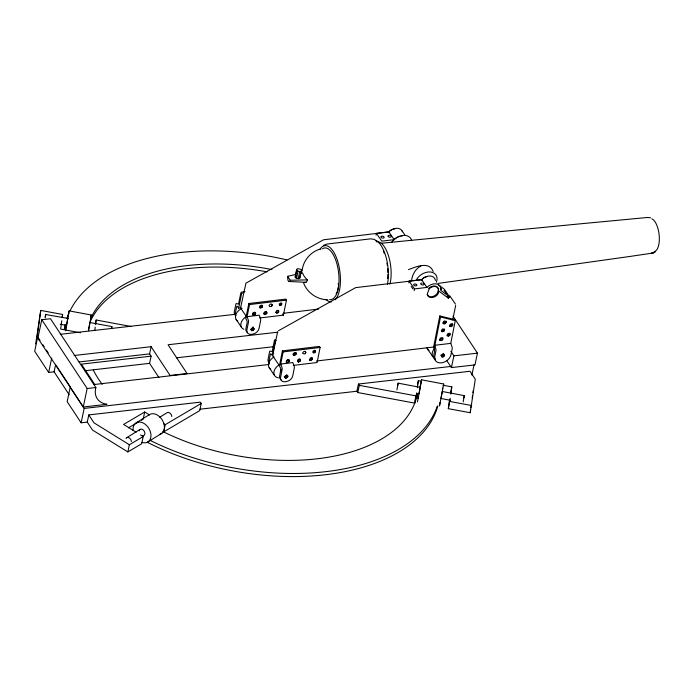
<?xml version="1.0" encoding="UTF-8"?>
<svg xmlns="http://www.w3.org/2000/svg" width="694" height="694" viewBox="0 0 694 694"><rect width="100%" height="100%" fill="white"/><g stroke="black" fill="none" stroke-linecap="round" stroke-linejoin="round"><path stroke-width="1.04" d="M88.606 330.734L91.27 314.998L69.166 310.895L65.696 330.726M295.549 274.503L287.542 276.359L287.941 280.289L288.773 281.495L305.933 282.311M439.961 402.624L439.51 406.016L443.692 384.008L421.648 379.835L417.467 401.852M45.665 314.538L67.786 318.381L66.52 325.052M88.572 329.147L89.752 323.404M89.838 322.484L111.89 326.579L111.673 328.279M411.62 280.463C412.219 274.572 415.637 268.656 421.006 265.923M302.133 271.076C302.827 260.753 310.903 251.341 320.94 248.894M418.916 393.984L420.226 387.356L398.165 383.157L397.645 385.552M442.243 391.485L464.286 395.649L463.167 401.904M35.672 343.903L40.746 310.409L62.634 314.477L62.208 317.609M37.19 336.711L40.746 310.409M61.792 320.732L60.664 329.077L80.521 332.773M94.8 330.205L95.217 327.143M95.625 324.089L96.18 320.012L131.01 326.484M415.047 401.089L415.602 397.011M449.591 399.276L448.315 408.662L470.211 412.73L475.286 379.236L470.029 371.264L358.434 384.042L356.916 391.234L357.774 392.535L414.778 403.127L416.704 392.882M417.398 387.781L418.361 380.65L421.492 381.232M448.315 408.662L450.259 398.339M450.822 394.175L451.811 386.87L443.449 385.317M470.211 412.73L470.636 409.573M470.922 407.465L471.209 405.365M472.206 398L472.484 395.892M472.918 392.735L473.195 390.635M442.225 391.832L441.011 398.252M65.505 329.52L66.277 324.948M417.918 398.46L418.152 397.081M45.179 317.921L45.735 314.287M293.328 365.382L317.123 362.52L320.108 347.451L319.387 346.419L282.397 350.878L279.422 365.938L280.584 368.193A1.796 0.746 83.1 0 1 280.758 370.18L279.621 375.94A6.281 4.494 -34.7 0 0 281.139 379.783M280.706 364.055L292.868 362.589L294.126 366.016A1.796 0.746 83.1 0 1 294.299 368.002L292.747 375.87A6.281 4.494 -34.7 0 1 286.058 381.648A9.126 6.532 -34.7 0 1 283.542 381.709A6.281 4.494 -34.7 0 1 280.584 377.328L282.137 369.46A1.796 0.746 83.1 0 0 281.964 367.473L280.706 364.055L283.117 351.901L282.397 350.878M309.524 359.605L310.487 357.931L312.291 358.009L312.517 359.136L311.207 360.429L309.524 359.605L310.348 360.394M309.888 359.848L310.747 358.347L312.291 358.009M313.324 352.873L312.855 351.277L314.599 350.27L315.432 350.808M439.788 315.944L433.75 346.427L434.47 347.46L440.499 316.976L439.788 315.944L454.553 319.587L455.264 320.619L450.762 343.374L452.011 346.853A1.796 0.746 83.1 0 1 452.176 348.822L451.039 354.591A8.979 6.42 -34.7 0 1 441.488 362.849A8.979 6.42 -34.7 0 1 434.817 356.543L435.962 350.774A1.796 0.746 83.1 0 0 435.797 348.804L434.548 345.317L450.762 343.374M434.548 345.317L433.976 348.206L434.383 349.342A1.796 0.746 83.1 0 1 434.557 351.311L433.811 355.076A8.979 6.42 -34.7 0 0 435.52 360.247M45.205 316.69L45.388 315.787M67.587 317.965L69.166 310.895M420.043 386.905L421.605 379.835M376.053 235.127L376.417 233.358L388.814 231.839A9.196 6.541 -34.6 0 1 402.459 231.735M408.783 282.9L409.139 281.122L421.544 279.595A9.196 6.541 -34.6 0 1 430.141 276.021A9.196 6.541 -34.6 0 1 435.407 280.437M414.162 290.691L414.518 288.921L409.139 281.122M463.766 398.052L464.303 395.684M240.766 307.876L238.641 308.127L241.547 293.97A0.894 0.642 -34.6 0 1 242.51 293.146M240.592 307.711L245.954 283.169L323.525 239.786L389.299 231.917M259.651 317.991L283.395 315.145L286.475 300.146L285.763 299.105L248.842 303.512L245.763 318.52L246.925 320.793A1.796 0.755 83.2 0 1 247.099 322.779L245.919 328.514A6.281 4.468 -34.6 0 0 247.411 332.348M247.073 316.664L259.209 315.206L260.467 318.641A1.796 0.755 83.2 0 1 260.632 320.628L259.027 328.47A6.281 4.468 -34.6 0 1 252.321 334.222A9.126 6.489 -34.6 0 1 249.805 334.282A6.281 4.468 -34.6 0 1 246.891 329.919L248.495 322.077A1.796 0.755 83.2 0 0 248.322 320.09L247.073 316.664L249.562 304.553L248.842 303.512M275.839 312.248L276.811 310.582L278.606 310.652L278.832 311.779L277.513 313.072L275.839 312.248L276.654 313.037M276.203 312.491L277.079 310.999L278.606 310.652M279.682 305.542L279.222 303.946L280.966 302.94L281.79 303.486M272.707 355.562L277.557 331.923M295.236 276.602L296.728 269.35L297.735 268.682L300.918 269.324L301.604 270.322L299.643 278.459L296.538 278.476L295.349 277.6L295.236 276.602L296.243 275.934M295.349 277.6L296.728 269.35M296.538 278.476L298.021 271.224L296.841 270.348M298.229 278.823L299.721 271.562L301.135 271.207L301.604 270.322M299.643 278.459L301.135 271.207M452.714 319.908L455.689 305.403M442.408 389.473L442.711 388.015M41.77 319.734L37.875 338.204L83.263 407.005L106.989 404.29A22.607 15.997 -33.4 0 1 95.867 387.538L50.48 318.737L41.77 319.734L87.166 388.527L83.263 407.005M69.227 394.765L54.097 371.828L48.667 372.452L51.703 358.078M62.2 316.533L62.634 314.477M54.097 371.828L55.615 364.645M95.312 324.115L96.18 320.012M81.129 422.811L84.165 408.428L70.198 387.261L67.162 401.644L81.129 422.811L87.262 422.108L92.519 430.072L127.852 451.924L141.68 443.77L143.198 436.578L140.526 434.93M87.262 422.108L88.789 414.917L200.375 402.138L201.234 403.44L199.716 410.631L163.723 431.868L165.241 424.685L201.234 403.44M127.852 451.924L129.37 444.741L143.198 436.578M158.926 377.527L149.574 363.352L151.092 356.161L149.592 353.879L151.11 346.696L74.154 355.502M149.175 414.743L144.708 411.984L143.19 419.176L141.359 420.26M357.774 392.535L359.292 385.344L358.434 384.042M417.493 384.762L418.361 380.65M453.017 316.117L477.455 353.159L474.982 364.888L451.412 367.586L453.893 355.857L450.909 351.346M450.51 393.03L451.811 386.87M471.877 375.064L474.045 364.792M90.524 317.722L91.27 314.998M396.925 389.915L398.165 383.157M420.017 388.085L420.226 387.356M67.596 319.145L67.812 318.416M111.699 327.342L111.916 326.614M443.214 385.673L443.692 384.008M287.542 276.359L290.231 280.255L289.65 281.478L288.773 281.495M287.255 362.606L286.249 362.025L286.579 360.36L288.444 359.631L289.129 360.056L288.895 361.973L287.255 362.606L289.303 361.21M286.249 362.025L286.657 362.242L286.943 360.776L287.724 360.238L289.181 360.507L289.129 360.056M293.336 355.007L293.033 354.044L294.421 352.526L296.208 353.038M293.172 354.86L293.874 355.293L295.791 354.547L296.13 352.838M285.477 378.1L284.514 376.712L285.52 376.59L286.926 375.064L287.889 376.452L286.483 377.978L285.477 378.1L284.627 376.842L286.032 375.315L287.741 375.627L287.889 376.452M298.507 362.008L297.5 361.427L297.83 359.761L299.687 359.041L300.372 359.457L300.138 361.366L298.507 362.008L300.545 360.602M297.5 361.427L297.899 361.635L298.194 360.177L298.975 359.639L300.433 359.908L300.372 359.457M305.256 353.315L305.707 352.474L304.909 351.303L303.972 351.416L302.662 352.838L302.801 353.61L304.397 353.897L305.282 353.628L305.707 352.474M443.223 323.491L442.911 322.502L444.351 320.932L446.19 321.461M441.662 331.411L441.349 330.422L442.789 328.852L444.628 329.381M444.932 323.803L446.259 322.103L446.112 321.253M439.866 340.268L439.554 339.253L441.028 337.64L442.928 338.178M441.488 331.264L442.217 331.706L444.195 330.943L444.55 329.173M449.851 326.223L450.016 324.367L451.941 323.621L452.722 324.254M439.701 340.121L441.514 340.459L442.486 339.791L442.85 337.969M447.214 335.783L447.387 333.918L449.304 333.172L450.085 333.814M451.508 326.527L452.783 324.87L452.644 324.046M447.049 335.636L448.758 335.948L449.669 335.315L450.016 333.606M442.156 357.011L441.141 355.545L442.139 355.432L443.535 353.905L444.55 355.371L443.154 356.889L442.156 357.011L441.306 355.762L442.703 354.244L444.412 354.556L444.55 355.371M253.614 315.223L252.477 313.844L252.954 312.985L254.819 312.257L255.67 313.827L254.472 315.119L253.293 315.059L254.472 315.119M252.607 314.642L253.015 314.859L253.319 313.402L254.099 312.864L255.557 313.133L255.496 312.673M259.729 307.659L259.92 305.802L261.838 305.056L262.61 305.698M259.565 307.511L260.267 307.936L262.185 307.199L262.532 305.49M251.766 330.682L250.924 329.433L252.33 327.915L253.336 327.794L254.178 329.043L252.772 330.561L251.766 330.682L250.794 329.286L252.72 328.54L253.076 326.831M263.703 313.254L265.065 311.788L266.713 312.092L266.886 313.237L265.689 314.529L263.833 314.052L263.703 313.254L264.839 314.634M264.128 313.567L265.325 312.274L266.774 312.543L266.713 312.092M264.518 314.469L266.886 313.237M271.632 305.967L272.083 305.134L271.302 303.972L270.365 304.076L269.046 305.499L269.836 306.67L271.658 306.288L272.083 305.134M313.168 352.743L315.024 352.24L315.354 350.6M310.036 360.221L312.517 359.136M279.526 305.412L281.374 304.909L281.712 303.278M336.148 293.501L337.562 291.289L338.603 286.214A26.025 10.904 83.2 0 0 334.803 257.778A26.025 10.904 83.2 0 0 322.432 248.816M428.883 288.201A6.506 4.624 -34.6 0 1 435.606 286.162A6.506 4.624 -34.6 0 1 438.261 290.665L448.385 298.177L449.643 296.945L444.264 289.155L438.573 284.93M136.102 422.889L149.574 414.552M126.49 437.827L139.962 429.482M159.715 417.25L166.898 412.809A3.591 2.542 58.2 0 1 169.926 413.112A3.591 2.542 58.2 0 1 171.8 416.513M161.893 433.273L147.336 442.278A190.711 107.327 10.8 0 0 437.836 406.007M653.288 252.885L655.257 251.714L651.458 253.197L653.566 252.729L651.978 253.189L630.109 256.424L437.983 283.43M144.708 411.984L123.584 424.45L136.067 432.171M128.503 427.842L138.6 421.883M276.342 312.855L278.372 312.578M278.511 330.734L355.64 287.637L422.473 279.647L421.874 279.934M323.343 245.407L326.796 244.08L370.483 238.857L374.153 239.317L376.998 241.165M408.454 269.628C415.775 266.921 429.022 260.823 433.16 271.441M300.545 273.349L302.549 272.881A26.025 14.704 11.6 0 0 307.381 279.882A6.046 2.559 83.5 0 1 304.926 282.241M399.813 236.376A9.196 6.541 -34.6 0 0 394.192 239.63L381.795 241.148L376.417 233.358M414.518 288.921L426.923 287.394A9.196 6.541 -34.6 0 1 436.613 283.967A9.196 6.541 -34.6 0 1 440.699 290.318L449.643 296.945M283.117 351.901L320.108 347.451M244.999 291.723L241.79 292.105A0.894 0.642 -34.6 0 0 240.835 292.929L238.528 304.128L236.489 303.538A1.796 0.755 83.2 0 0 235.856 304.276L234.329 311.701A6.281 4.468 -34.6 0 0 235.821 315.527M249.562 304.553L286.475 300.146M283.221 313.298L318.719 309.056M316.412 361.027L434.73 346.887M60.309 334.326L234.399 314.391M277.886 332.174L168.069 344.753L187.059 373.528L170.091 375.471L151.11 346.696M79.107 361.956L149.592 353.879M151.092 356.161L81.354 364.15L94.792 384.519M176.441 357.826L274.286 346.618M85.197 370.726L149.574 363.352M93.837 384.554L269.012 364.497M87.166 388.527L95.867 387.538M453.893 355.857L477.455 353.159M84.165 408.428L451.699 366.354M199.933 409.208L356.916 391.234M381.153 243.273L579.377 223.91L647.415 217.482L650.59 217.803M290.231 280.255L307.381 279.882M327.811 299.817C317.123 299.678 306.817 292.634 303.434 282.449M60.205 324.228L66.511 325.399M449.833 401.47L471.729 405.539M359.292 385.344L416.296 395.936M440.942 398.495L450.389 400.282M298.021 271.224L299.721 271.562M440.499 316.976L455.264 320.619M443.987 290.465L446.329 293.154L445.886 292.226M449.677 326.076L450.536 326.64M443.058 323.343L443.934 323.925M163.454 423.574L165.241 424.685M129.37 444.741L94.046 422.88L88.789 414.917M440.248 288.635L441.523 289.58L441.098 288.669M443.058 354.799L444.073 356.265M442.139 355.432L443.154 356.889M286.44 375.957L287.403 377.345M285.52 376.59L286.483 377.978M449.712 295.774L455.446 304.093M402.069 230.868L405.062 235.197M447.196 296.442L448.385 298.177M388.814 231.839L394.192 239.63M421.544 279.595L426.923 287.394M411.178 286.362L412.973 288.964M427.417 348.874L432.796 356.664M282.675 314.113L283.395 315.145M253.206 327.646L254.178 329.043M238.641 308.127L237.6 306.618A1.796 0.755 83.2 0 0 236.585 307.026L235.327 313.15A6.281 4.468 -34.6 0 0 235.795 316.004M252.72 328.54L253.692 329.936M251.801 329.164L252.772 330.561M236.133 319.526L241.512 327.316M269.142 367.673L274.52 375.471M446.641 360.36L451.412 367.586M40.061 340.433L37.736 336.902L34.7 351.285L48.667 372.452M42.976 344.849L44.138 346.61M46.463 350.14L48.216 352.786M56.197 365.521L70.163 386.688M298.715 359.154L298.975 359.639M287.463 359.752L287.724 360.238M265.065 311.788L265.325 312.274M253.848 312.378L254.099 312.864M438.235 291.081L438.2 293.744A6.376 4.528 -34.6 0 1 430.02 297.379A6.376 4.528 -34.6 0 1 428.554 290.838L429.256 288.21M255.253 314.59L255.67 313.827M311.511 357.662L311.667 358.104M277.834 310.305L277.99 310.756M299.687 359.041L299.825 359.535M266.036 311.675L266.175 312.179M288.444 359.631L288.583 360.134M254.819 312.257L254.958 312.768M305.759 352.812L305.577 351.711M272.135 305.473L271.961 304.371M338.204 283.508L338.603 286.214L337.562 291.289A26.025 10.904 83.2 0 1 329.659 299.626M276.099 340.581A0.894 0.642 -34.7 0 0 275.145 341.405L272.334 355.623L271.293 354.122A1.796 0.746 83.1 0 0 270.296 354.547L269.081 360.689A6.281 4.494 -34.7 0 0 269.567 363.561M275.388 339.548A0.894 0.642 -34.7 0 0 274.434 340.372L272.204 351.624L270.183 351.06A1.796 0.746 83.1 0 0 269.558 351.797L268.084 359.258A6.281 4.494 -34.7 0 0 268.578 362.121M416.253 284.306A1.631 0.92 11.3 0 1 416.044 285.841A1.631 0.92 11.3 0 1 413.676 284.783A1.631 0.92 11.3 0 1 415.793 284.098M423.774 283.655A1.683 0.954 11.3 0 1 423.184 284.956A1.683 0.954 11.3 0 1 420.868 284.193A1.683 0.954 11.3 0 1 421.839 283.013M422.924 283.161A1.683 0.954 11.3 0 1 423.401 283.378M240.922 307.26A1.796 1.015 11.6 0 0 240.731 308.257L246.465 316.568A8.979 6.376 -34.6 0 0 240.965 323.43A8.979 6.376 -34.6 0 0 243.846 329.286M237.756 321.131A8.979 6.376 -34.6 0 1 235.821 314.772A8.979 6.376 -34.6 0 1 242.015 308.31M252.998 327.49A8.979 6.376 -34.6 0 1 252.122 328.08M280.714 371.776A1.796 1.275 -34.6 0 1 281.512 369.451M270.764 369.277A8.979 6.376 -34.6 0 1 274.087 356.933M286.839 374.977A8.979 6.376 -34.6 0 1 284.202 376.747M278.494 377.866A8.979 6.376 -34.6 0 1 273.852 372.435A8.979 6.376 -34.6 0 1 279.465 364.732M383.522 236.541A1.631 0.92 11.4 0 1 383.843 237.877A1.631 0.92 11.4 0 1 381.631 237.79A1.631 0.92 11.4 0 1 381.197 236.454M381.553 236.281A1.631 0.92 11.4 0 1 383.062 236.333M401.028 236.133A9.196 6.541 -34.6 0 1 402.216 236.047M139.19 430.792A3.591 2.542 58.2 0 1 142.192 429.326A3.591 2.542 58.2 0 1 144.864 433.186A3.591 2.542 58.2 0 1 142.626 435.754M126.004 438.382A3.591 2.542 58.2 0 1 129.127 437.871A3.591 2.542 58.2 0 1 131.392 441.531M133.083 430.445A11.217 7.946 58.2 0 1 141.342 422.299A11.217 7.946 58.2 0 1 150.971 435.242A11.217 7.946 58.2 0 1 141.932 442.347M148.559 415.342A11.217 7.946 58.2 0 1 162.465 420.312A11.217 7.946 58.2 0 1 159.577 434.357M443.214 353.437A1.796 1.275 -34.6 0 1 440.89 355.076M435.129 358.625A8.979 6.376 -34.6 0 1 434.461 348.562M429.031 350.47A8.979 6.376 -34.6 0 1 426.853 347.451M273.037 355.111A1.796 1.015 11.6 0 0 272.846 356.109L278.58 364.419A1.796 1.015 11.6 0 0 280.012 365.226M651.883 218.81A16.665 6.983 83.2 0 1 659.231 235.899A16.665 6.983 83.2 0 1 654.399 251.566M391.65 242.267A12.119 8.614 -34.6 0 1 403.188 235.379A12.119 8.614 -34.6 0 1 411.655 240.636M416.383 279.691A12.119 8.614 -34.6 0 1 430.731 272.013A12.119 8.614 -34.6 0 1 436.37 282.224M422.377 278.927A6.341 4.502 -34.6 0 1 426.793 276.715M429.152 288.739A6.341 4.502 -34.6 0 1 437.793 287.81A6.341 4.502 -34.6 0 1 434.826 295.635A6.341 4.502 -34.6 0 1 427.062 294.256M389.473 231.241A6.341 4.502 -34.6 0 1 392.015 229.584M392.934 229.254A6.341 4.502 -34.6 0 1 394.791 228.959M331.602 301.803A28.272 11.841 83.2 0 1 326.163 299.652M320.081 249.077A28.272 11.841 83.2 0 1 337.796 261.655A28.272 11.841 83.2 0 1 335.297 299.747M376.131 240.636A28.272 11.841 83.2 0 1 377.51 241.529M378.187 242.093A28.272 11.841 83.2 0 1 387.417 284.375M383.331 251.133A26.025 10.904 83.2 0 1 384.381 253.622M386.966 263.208A26.025 10.904 83.2 0 1 387.295 265.282M387.66 268.396A26.025 10.904 83.2 0 1 387.894 272.551M387.903 274.581A26.025 10.904 83.2 0 1 387.703 278.511M376.226 241.824A26.025 10.904 83.2 0 1 388.371 255.383A26.025 10.904 83.2 0 1 389.941 284.115M417.406 393.871A168.278 94.688 10.8 0 1 162.83 431.538M102.252 384.363A168.278 94.688 10.8 0 1 93.317 370.084M90.645 318.641A168.278 94.688 10.8 0 1 272.013 269.584M90.185 321.73A168.278 94.705 10.8 0 1 267.043 271.814M417.45 393.906A168.278 94.705 10.8 0 1 416.947 396.959M64.377 329.372A190.711 107.327 10.8 0 1 64.716 327.75M65.097 326.145A190.711 107.327 10.8 0 1 65.522 324.54M437.315 406.085A190.711 107.31 10.8 0 1 150.329 440.464M64.29 329.537A190.711 107.31 10.8 0 1 65.175 324.662M66.962 318.277A190.711 107.31 10.8 0 1 68.767 313.601M70.189 310.539A190.711 107.31 10.8 0 1 286.969 259.92M313.506 351.797L313.384 352.422L314.408 352.882L315.432 351.875L314.764 351.069L313.506 351.797M279.873 304.475L280.098 305.525L281.79 304.553L281.131 303.746L279.873 304.475M294.1 353.775L293.744 354.443L294.377 355.38L296.173 354.148L295.54 353.211L294.1 353.775M444.004 322.198L443.631 322.901L444.29 323.872L446.164 322.597L445.505 321.617L444.004 322.198M442.434 330.118L442.061 330.821L442.72 331.793L444.594 330.509L443.934 329.537L442.434 330.118M440.655 338.924L440.378 340.32L440.95 340.667L442.902 339.331L442.208 338.316L440.655 338.924M450.614 324.983L450.363 326.267L450.892 326.596L452.688 325.365L452.054 324.428L450.614 324.983M447.986 334.543L447.621 335.211L448.255 336.148L450.059 334.924L449.417 333.979L447.986 334.543M260.51 306.427L260.146 307.095L260.771 308.032L262.575 306.8L261.95 305.872L260.51 306.427M388.319 236.637A1.683 0.954 11.4 0 0 391.182 236.836A1.683 0.954 11.4 0 0 389.464 235.257A1.683 0.954 11.4 0 0 388.319 236.637"/></g></svg>
